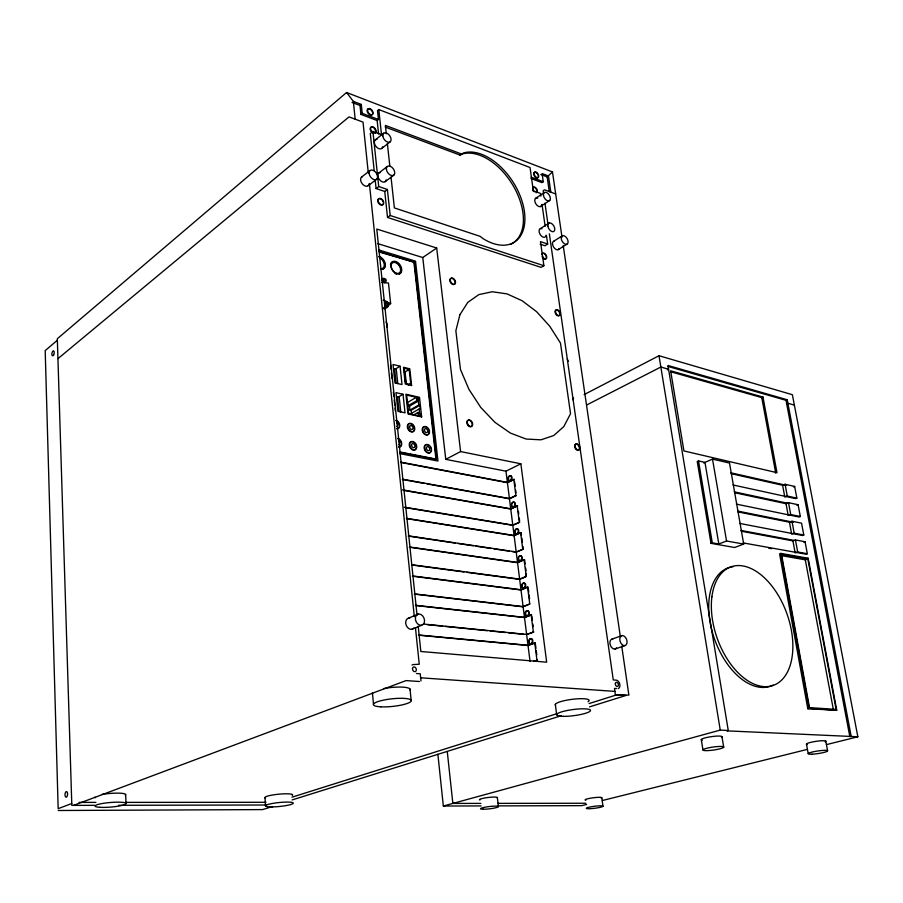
<?xml version="1.0" encoding="UTF-8"?>
<svg xmlns="http://www.w3.org/2000/svg" width="903" height="903" viewBox="0 0 903 903"><rect width="100%" height="100%" fill="white"/><g stroke="black" fill="none" stroke-linecap="round" stroke-linejoin="round"><path stroke-width="1.35" d="M383.91 308.837C391.473 307.234 388.662 300.959 383.154 300.202M388.482 305.598L384.136 308.476L384.328 307.381M573.157 399.973L573.563 397.851M410.707 383.572L409.928 384.407L406.722 383.662L405.718 382.398L404.205 368.255L409.183 369.462L410.707 383.572L408.28 385.017M94.634 805.341L71.822 805.386L57.318 338.738L346.571 92.501L552.478 171.942L547.15 176.886L540.762 174.46M57.363 340.262L45.195 350.601L58.164 808.659L71.766 803.523M540.841 196.165L540.457 193.423L533.323 190.781L530.038 167.518L378.797 109.556L377.499 110.617L378.447 119.489L377.149 120.539L360.929 114.421L360.004 105.493L361.29 104.421L353.355 101.384L346.571 92.501M57.939 358.672L349.021 116.882L363.029 122.108L368.255 172.541M360.929 114.421L362.216 113.36L361.29 104.421M378.797 109.556L381.495 134.626L372.905 131.443L370.298 133.542L374.203 170.667M375.23 139.931L383.662 133.215M381.755 148.431L390.209 141.782M361.493 177.135L369.993 170.543M378.752 173.06L387.263 166.502M368.164 185.736L376.686 179.212M375.219 180.284L376.077 188.535L378.729 186.526L387.398 189.472L390.198 215.49L387.522 217.442L384.746 191.47L387.398 189.472M385.31 181.571L393.855 175.08M385.254 127.063L460.101 155.124L463.374 153.013A51.618 31.21 57.3 0 1 523.424 206.256A51.618 31.21 57.3 0 1 483.139 238.685L480.125 236.349L394.374 207.916L391.033 177.146M379.305 252.016L414.364 262.276L436.409 459.119L399.6 451.918M422.762 257.524L436.691 248.02L460.586 451.568L445.766 459.345L422.762 257.524L377.612 243.584M550.819 192.158L548.471 175.995L542.082 173.557L543.267 181.729L541.935 182.632L530.975 178.501M535.411 198.502L544.035 192.734M384.17 307.471L386.326 306.049L388.211 305.982M387.421 305.778L390.649 303.634L388.471 283.057L381.642 282.368M384.317 307.957L388.617 305.101M540.491 206.573L549.746 200.443M540.355 228.662L549.058 223.03M546.507 235.852L547.669 244.058L544.961 245.774L540.175 244.16M553.72 241.236L562.434 235.717M558.167 249.679L566.903 244.216A4.808 2.833 59.6 0 0 565.809 236.891A4.808 2.833 59.6 0 0 561.271 238.798A4.808 2.833 59.6 0 0 566.903 244.216M547.669 244.058L540.491 241.609L543.877 265.685L541.145 267.378L387.522 217.442M394.645 369.53L400.063 366.212L402.016 384.565L394.95 382.917L393.019 364.496L400.063 366.212M404.352 372.386L409.183 369.462M396.981 397.839L403.043 394.261L405.018 412.84L397.918 411.294L395.965 392.636L403.043 394.261M407.975 405.763L416.757 400.684L416.396 397.309L407.625 402.411L407.975 405.763L409.522 406.113L418.315 401.034L418.744 405.018L409.951 410.075L409.522 406.113M409.951 410.075L411.113 410.323L419.906 405.278L420.335 409.194L419.173 408.935L410.368 413.969M413.642 414.974L418.044 412.457L419.602 412.795L419.173 408.935M460.101 155.124L461.896 154.108A51.561 31.221 57.3 0 1 514.484 188.016A51.561 31.221 57.3 0 1 511.019 244.137M584.128 394.622L658.998 355.726L792.382 394.701L857.85 736.792L826.426 744.625M586.984 404.837L660.849 367.036L668.57 369.237L667.351 369.846M445.766 459.345L505.951 471.185L520.873 463.803L546.676 662.181L420.832 651.492L418.213 626.31M400.988 462.167L507.373 482.394L514.292 479.38L507.43 482.71L400.526 462.404M516.369 495.544L509.461 498.817L427.029 483.929M402.524 489.866L510.714 508.773L517.69 505.849L510.759 509.078L403.427 490.329M670.76 371.776L761.782 397.613L762.99 397.06L776.975 472.675L683.91 450.936L670.636 370.783L762.99 397.06M668.085 366.483L786.016 400.311L787.224 399.769L851.202 736.464L857.85 736.792M519.789 522.205L512.78 525.072L404.318 507.147M513.988 524.835L518.627 522.735M786.682 403.799L787.879 403.257L794.369 405.108M406.858 518.39L514.1 535.456L520.613 532.544L521.471 535.377M406.373 518.604L514.146 535.739L521.121 532.623M711.011 543.346L712.286 542.85L718.822 544.001L704.972 462.404L698.493 460.914L697.24 461.467L711.011 543.346L734.703 547.5L743.7 544.069L729.511 463.047L712.512 459.096L703.73 462.957M522.893 546.405L523.243 549.171L516.177 551.936L408.641 535.863M523.243 549.171L516.223 552.218L512.069 551.598M409.804 547.004L517.509 562.445L524.079 559.634L526.223 576.374L519.62 579.116L411.644 564.702M409.352 547.229L517.554 562.716L524.598 559.702L525.128 563.89M408.517 618.16L418.213 614.074M525.557 576.927L519.665 579.376L466.828 572.333M411.994 629.256L421.712 625.248A5.869 4.346 67.7 0 0 422.739 615.981A5.869 4.346 67.7 0 0 415.391 617.765A5.869 4.346 67.7 0 0 421.712 625.248M412.818 575.979L520.975 589.738L527.589 587.029L529.756 603.972L523.108 606.602L414.691 593.903M412.378 576.193L521.008 589.998L528.108 587.097M731.261 473.703L782.608 485.272L785.079 484.268L794.651 486.435L796.852 498.129L795.611 498.625L733.033 484.979M793.421 486.943L794.651 486.435M796.852 498.129L787.269 496.04L784.786 497.034L782.608 485.272M734.59 492.722L786.016 503.671L788.511 502.678L798.094 504.732L800.318 516.516L799.065 517.001L736.385 504.134M796.852 505.217L798.094 504.732M415.877 605.315L524.462 617.347L531.664 614.819L524.508 617.596L415.425 605.518M789.459 515.026L790.712 514.541L800.318 516.516M717.546 544.486L726.554 541.01L743.7 544.069M737.943 511.888L789.459 522.205L791.965 521.234L801.559 523.164L803.794 535.05L802.541 535.513L739.76 523.435M803.794 535.05L794.188 533.188L791.671 534.136L789.459 522.205M527.86 634.188L533.854 631.942L526.63 634.414L423.349 624.018M73.549 805.386L406.045 680.602L419.455 681.505M741.329 531.224L792.924 540.886L795.441 539.949L805.058 541.755L807.316 553.72L806.04 554.182L743.169 542.906M803.794 542.218L805.058 541.755M418.981 635.012L528.007 645.284L535.253 642.857L528.041 645.51L418.518 635.204M780.858 553.404L779.594 553.878L807.813 708.753L836.754 710.243L808.162 558.223L780.858 553.404L809.144 708.381L836.754 710.243M807.316 553.72L797.688 551.993L795.159 552.918L792.924 540.886M806.887 558.686L808.162 558.223M781.727 555.684L805.284 559.804L807.824 558.901L836.122 709.419L833.469 710.13M533.571 661.346L537.477 660.183L533.854 661.47M611.929 639.132L621.795 635.656M615.169 648.975L625.068 645.555A5.215 3.386 70.2 0 0 625.418 637.304A5.215 3.386 70.2 0 0 619.785 638.963A5.215 3.386 70.2 0 0 625.068 645.555M616.489 688.56L614.491 688.413L615.406 694.802L628.883 695.118L621.749 646.266M291.951 797.202L556.79 713.731M589.061 703.561L617.291 694.667M292.166 799.923L561.26 715.718M589.524 706.88L625.847 695.513L615.406 694.802M272.04 806.661L262.626 809.596L58.221 810.499M437.865 754.219L443.339 806.029L720.255 730.098L728.258 730.493L667.949 365.478L787.224 399.769M728.258 730.493L726.904 730.866L851.202 736.464M807.813 708.753L809.144 708.381M586.611 804.449L581.792 805.645L497.88 805.882M602.357 800.521L807.293 749.4M384.892 282.718C390.333 277.345 376.562 276.611 384.385 282.65M443.339 806.029L481.096 805.927M480.847 803.388L452.854 803.422L447.267 751.533M497.643 803.365L585.821 803.252M118.541 805.295L266.171 805.002M79.069 802.406L95.932 802.395M125.449 802.383L265.99 802.293M836.122 709.419L809.506 707.602L781.501 554.261L807.824 558.901M420.459 677.781L614.92 691.393M416.43 673.491L420.234 673.773L420.979 680.941M427.13 624.639L442.549 626.185M445.348 626.468L487.417 630.7M490.216 630.983L505.635 632.529M508.445 632.811L523.864 634.357M414.24 594.106L523.153 606.85L529.756 603.972M386.371 301.67C383.64 301.275 384.486 305.372 386.326 306.049M412.592 565.109L464.04 571.96M526.223 576.374L526.381 573.653M408.19 536.089L455.281 543.121M458.058 543.527L473.296 545.807M476.062 546.225L491.3 548.493M494.065 548.911L509.303 551.18M405.233 507.599L511.448 525.14M768.769 548.2L771.546 548.697M402.772 479.233L509.416 498.512L515.861 495.454L513.784 479.279M402.298 479.459L424.286 483.432M740.991 530.433L794.188 540.412M399.871 452.301L421.216 456.478M422.559 456.737L434.625 459.096M399.713 453.599L437.966 461.049L415.527 261.159L378.492 249.849M737.593 511.064L793.455 522.273M460.586 451.568L520.873 463.803M734.241 491.853L787.258 503.174M418.744 405.018L419.906 405.278M416.757 400.684L418.315 401.034M730.911 472.811L786.581 485.396M416.396 397.309L406.666 395.085L408.653 413.63L418.405 415.764L418.044 412.457M378.707 251.406L414.364 262.276M436.691 248.02L376.777 229.046L417.039 615.124M390.198 215.49L543.877 265.685M376.077 188.535L384.746 191.47M555.695 193.976L544.498 189.799L543.166 190.702L543.572 193.479M461.58 154.029L385.4 125.404L386.315 133.791M362.216 113.36L378.447 119.489M531.088 177.135L543.267 181.729M352.068 102.468L360.004 105.493M386.981 301.952L390.649 303.634M567.276 358.942L568.337 361.403M786.016 400.311L849.87 736.803M805.284 559.804L833.209 708.742M785.079 484.268L787.269 496.04M788.511 502.678L790.712 514.541M791.965 521.234L794.188 533.188M795.441 539.949L797.688 551.993M786.016 503.671L788.217 515.511M825.793 741.081L827.566 750.686M761.782 397.613L775.733 473.183M806.458 743.97L808.196 753.565M712.512 459.096L726.554 541.01M698.493 460.914L712.286 542.85M722.016 736.927L723.709 747.232A10.52 1.524 -8 0 1 707.365 750.619A10.52 1.524 -8 0 1 708.923 747.752A10.52 1.524 -8 0 1 723.709 747.232M658.998 355.726L720.255 730.098M701.292 739.546L702.94 749.862M552.478 171.942L562.016 237.252M563.235 245.627L620.316 636.491M547.15 176.886L549.295 191.696M544.961 203.209L547.952 224.068M549.351 233.798L613.272 679.936L616.264 680.162A4.368 2.867 71.6 0 1 619.751 684.068A4.368 2.867 71.6 0 1 618.239 688.549M542.014 204.371L545.141 226.269M601.816 797.868L602.978 806.323A8.466 1.016 -7.3 0 1 589.704 808.716A8.466 1.016 -7.3 0 1 591.172 806.774A8.466 1.016 -7.3 0 1 602.978 806.323M555.322 704.408L556.643 714.476M514.642 482.067L515.161 486.107M515.681 490.16L516.019 492.846M518.39 511.301L518.74 514.021M519.259 518.119L519.609 520.839M521.832 538.132L522.363 542.274M525.67 568.077L526.02 570.865M528.278 588.406L528.774 592.312M529.113 594.919L529.609 598.824M531.833 616.128L532.33 620.09M532.838 624.041L533.176 626.671M535.423 644.189L535.942 648.185M536.28 650.849L536.788 654.856M517.182 505.759L519.27 522.115M520.613 532.544L522.735 549.092M531.145 614.762L533.334 631.886M534.734 642.801L536.958 660.138M505.951 471.185L507.373 482.394M507.43 482.71L510.714 508.773M510.759 509.078L514.1 535.456M514.146 535.739L517.509 562.445M517.554 562.716L520.975 589.738M521.008 589.998L524.462 617.347M524.508 617.596L528.007 645.284M528.041 645.51L530.061 661.436M497.361 797.563L498.411 806.582M413.946 262.559L435.957 459.356M387.376 143.588L389.814 165.96M411.113 410.323L411.531 414.229M377.149 120.539L378.594 134.005M372.905 131.443L378.729 186.526M390.559 365.173L390.965 369.124M391.383 373.086L391.936 378.357M393.358 392.049L393.776 396.045M394.193 400.052L394.746 405.379M395.029 408.054L395.3 410.718M369.417 183.749L414.308 616.614M415.47 627.822L419.252 664.247L413.924 664.54A4.91 3.68 69.8 0 0 412.084 665.026M353.355 101.384L355.172 119.185M410.018 689.034L411.147 700.197M373.481 704.137L372.431 692.94A19.031 3.939 -6 0 0 372.555 693.967M264.974 797.642L265.561 805.905M125.652 794.527L126.025 803.478M479.911 800.024A9.007 1.196 -6.8 0 1 488.026 797.496A9.007 1.196 -6.8 0 1 497.147 797.902M702.308 740.223A10.497 1.592 -8.1 0 1 711.124 736.69A10.497 1.592 -8.1 0 1 721.441 737.412M585.855 800.216A8.454 1.05 -7.3 0 1 593.169 797.789A8.454 1.05 -7.3 0 1 601.308 798.196M807.259 744.557A9.843 1.366 -8.5 0 1 815.94 741.352A9.843 1.366 -8.5 0 1 825.207 741.871M773.216 685.05A62.849 36.989 70.3 0 1 714.047 637.721A62.849 36.989 70.3 0 1 733.134 566.678M398.799 441.036A2.19 1.558 60.7 0 1 399.848 443.226A2.19 1.558 60.7 0 1 398.765 444.66M541.721 204.62A4.808 2.822 58.4 0 1 538.244 206.234A4.808 2.822 58.4 0 1 534.79 200.726A4.808 2.822 58.4 0 1 537.669 198.175M529.621 643.162A2.675 1.817 -84.7 0 1 530.535 638.771A2.675 1.817 -84.7 0 1 532.815 641.548A2.675 1.817 -84.7 0 1 529.971 643.591M382.601 146.805A5.362 3.341 53.9 0 1 378.605 148.555A5.362 3.341 53.9 0 1 374.418 143.08A5.362 3.341 53.9 0 1 376.969 139.434M415.572 449.344A4.515 3.183 61.1 0 1 411.125 448.926A4.515 3.183 61.1 0 1 409.398 443.486A4.515 3.183 61.1 0 1 413.247 442.041M414.94 443.441A4.515 3.183 61.1 0 1 415.583 444.411M416.046 445.495A4.515 3.183 61.1 0 1 416.035 448.588M546.078 235.164A4.831 2.867 59 0 1 542.59 236.879A4.831 2.867 59 0 1 539.102 231.36A4.831 2.867 59 0 1 542.003 228.696M413.879 628.003A5.836 4.346 67.7 0 1 406.26 625.44A5.836 4.346 67.7 0 1 409.68 618.092M522.769 583.88A2.641 1.783 -82.7 0 1 525.309 583.801A2.641 1.783 -82.7 0 1 525.094 587.514A2.641 1.783 -82.7 0 1 522.555 587.582M522.306 587.052A2.641 1.783 -82.7 0 1 522.453 584.422M383.278 203.593A3.589 2.303 54.7 0 1 380.107 204.642A3.589 2.303 54.7 0 1 377.736 200.206A3.589 2.303 54.7 0 1 380.919 199.168M382.24 200.376A3.589 2.303 54.7 0 1 383.109 202.001M559.183 248.562A4.786 2.833 59.5 0 1 553.618 247.095A4.786 2.833 59.5 0 1 554.476 241.09M538.301 176.649A3.183 1.851 58 0 1 535.795 177.53A3.183 1.851 58 0 1 533.718 173.568A3.183 1.851 58 0 1 536.224 172.687M536.811 173.173A3.183 1.851 58 0 1 537.341 173.782M537.782 174.482A3.183 1.851 58 0 1 538.278 175.961M414.093 427.39A4.504 3.149 60.5 0 1 411.271 431.905A4.504 3.149 60.5 0 1 407.332 425.968A4.504 3.149 60.5 0 1 412.197 424.534M412.987 425.347A4.504 3.149 60.5 0 1 413.63 426.318M378.763 256.791A7.1 4.707 55.7 0 1 384.802 263.834A7.1 4.707 55.7 0 1 381.472 269.444M372.465 112.22A3.567 2.19 53.2 0 1 370.907 115.121A3.567 2.19 53.2 0 1 367.318 111.735A3.567 2.19 53.2 0 1 368.887 108.845M369.587 109.015A3.567 2.19 53.2 0 1 372.115 111.396M545.773 255.481A3.217 1.93 59.4 0 1 545.48 259.082A3.217 1.93 59.4 0 1 542.195 256.994M541.789 254.149A3.217 1.93 59.4 0 1 542.996 253.291M544.193 253.698A3.217 1.93 59.4 0 1 545.322 254.77M509.506 476.152A2.574 1.704 -79.1 0 1 511.99 477.642A2.574 1.704 -79.1 0 1 509.8 480.802A2.574 1.704 -79.1 0 1 508.818 477.156M532.86 190.781A3.194 1.862 58.2 0 1 532.533 190.025M533.165 187.327A3.194 1.862 58.2 0 1 534.249 187.372M534.858 187.689A3.194 1.862 58.2 0 1 535.445 188.174M535.976 188.783A3.194 1.862 58.2 0 1 536.732 190.24M536.913 190.973A3.194 1.862 58.2 0 1 536.811 192.237M512.859 502.519A2.596 1.727 -79.9 0 1 515.263 503.445A2.596 1.727 -79.9 0 1 514.067 507.023A2.596 1.727 -79.9 0 1 511.877 505.477M511.956 504.156A2.596 1.727 -79.9 0 1 512.475 502.96M534.26 191.808A3.194 1.862 58.2 0 1 533.176 187.293A3.194 1.862 58.2 0 1 536.833 189.19A3.194 1.862 58.2 0 1 536.032 192.723M515.342 530.817A2.607 1.75 -80.8 0 1 518.141 529.181A2.607 1.75 -80.8 0 1 517.904 533.413A2.607 1.75 -80.8 0 1 515.263 532.149M542.093 254.488A3.217 1.93 59.5 0 1 545.412 254.082A3.217 1.93 59.5 0 1 546.067 258.732A3.217 1.93 59.5 0 1 542.297 255.967M386.168 179.889A5.384 3.409 54.4 0 1 382.15 181.763A5.384 3.409 54.4 0 1 377.928 176.277A5.384 3.409 54.4 0 1 380.49 172.518M372.95 132.504A3.567 2.212 53.5 0 1 370.896 127.334A3.567 2.212 53.5 0 1 375.388 128.96A3.567 2.212 53.5 0 1 374.373 133.012M396.891 422.773A2.178 1.535 60.1 0 1 397.941 424.952A2.178 1.535 60.1 0 1 396.857 426.363M372.533 132.831A3.567 2.212 53.5 0 1 370.174 129.208A3.567 2.212 53.5 0 1 371.889 127.052M372.589 127.21A3.567 2.212 53.5 0 1 373.311 127.571M374.011 128.113A3.567 2.212 53.5 0 1 375.106 133.023M520.602 555.774A2.619 1.761 -81.7 0 1 522.036 559.296A2.619 1.761 -81.7 0 1 519.09 560.278M518.841 559.747A2.619 1.761 -81.7 0 1 518.774 557.783M519.293 556.598A2.619 1.761 -81.7 0 1 519.688 556.169M396.541 274.094A7.032 4.628 56.3 0 1 395.108 273.474M390.435 264.737A7.032 4.628 56.3 0 1 398.641 264.003A7.032 4.628 56.3 0 1 399.171 274.072M579.331 447.685A3.307 2.111 64.2 0 1 577.017 450.112A3.307 2.111 64.2 0 1 574.635 445.63A3.307 2.111 64.2 0 1 577.785 444.761M578.338 445.36A3.307 2.111 64.2 0 1 579.139 446.872M559.499 312.822A3.24 1.975 60.8 0 1 557.399 315.644A3.24 1.975 60.8 0 1 555.266 310.677A3.24 1.975 60.8 0 1 559.171 312.054M471.14 421.599A3.544 2.393 61.7 0 1 471.197 426.611A3.544 2.393 61.7 0 1 467.054 423.755A3.544 2.393 61.7 0 1 469.142 420.222M469.842 420.482A3.544 2.393 61.7 0 1 470.519 420.956M616.58 647.835A5.181 3.386 70.3 0 1 610.518 645.645A5.181 3.386 70.3 0 1 612.821 639.053M369.034 184.031A5.441 3.477 54 0 1 362.622 184.235A5.441 3.477 54 0 1 362.306 176.706M431.058 450.653A4.481 3.127 61.6 0 1 426.837 452.516A4.481 3.127 61.6 0 1 424.308 446.454A4.481 3.127 61.6 0 1 428.981 445.653M430.392 447.436A4.481 3.127 61.6 0 1 430.844 448.509M383.707 688.583A19.031 3.939 -6 0 1 402.636 687.138A19.031 3.939 -6 0 1 410.03 690.073M555.559 705.209A17.067 3.194 -7.4 0 1 573.665 699.148A17.067 3.194 -7.4 0 1 588.045 701.687M265.55 798.117A13.906 2.043 -5.6 0 1 278.564 794.211A13.906 2.043 -5.6 0 1 292.222 795.464M95.526 797.688A15.475 2.37 -4.6 0 1 94.815 797.135M101.971 794.448A15.475 2.37 -4.6 0 1 119.185 793.161A15.475 2.37 -4.6 0 1 125.235 795.171M426.092 427.085A4.459 3.104 61 0 1 428.553 434.083A4.459 3.104 61 0 1 422.694 431.95A4.459 3.104 61 0 1 425.178 426.758M379.181 256.486A7.111 4.707 55.8 0 1 385.355 264.365A7.111 4.707 55.8 0 1 380.479 268.947M396.248 420.279A4.549 3.206 60.1 0 1 399.769 425.087A4.549 3.206 60.1 0 1 397.117 428.575M385.987 322.134A4.492 3.059 57.1 0 1 387.048 327.112M399.228 426.871A4.549 3.206 60.1 0 1 396.665 428.835M395.807 420.538A4.549 3.206 60.1 0 1 398.325 422.638M398.889 423.676A4.549 3.206 60.1 0 1 399.239 424.782M401.225 444.648A4.56 3.228 60.7 0 1 399.024 447.12M398.178 438.982A4.56 3.228 60.7 0 1 401 442.47M397.681 438.406A4.56 3.228 60.7 0 1 401.688 443.339A4.56 3.228 60.7 0 1 398.562 446.838M380.118 258.123A6.219 4.12 55.7 0 1 384.249 264.455A6.219 4.12 55.7 0 1 381.213 268.642M67.567 793.839L67.544 794.572A2.811 1.264 -86.3 0 1 65.558 796.864A2.811 1.264 -86.3 0 1 65.648 792.145A2.811 1.264 -86.3 0 1 67.567 793.839M459.909 314.695L455.857 330.78L460.485 369.519L468.917 389.306L480.701 407.355L494.912 422.311L510.466 433.113L526.178 439.05L540.953 439.817L553.765 435.517L563.822 426.577L570.538 413.709L560.481 343.084L549.724 326.197L536.687 311.772L522.16 300.755L507.034 293.893L492.27 291.748L478.872 294.592L467.799 302.381L459.909 314.695M400.751 411.723L399.058 411.362L397.523 396.722L399.205 397.106L400.751 411.723M420.708 416.26L419.161 415.922L418.879 413.382L420.437 413.721L420.708 416.26M421.656 416.926L408.021 413.946L405.91 394.216L419.511 397.331L421.656 416.926M418.89 400.401L417.31 400.04L417.017 397.455L418.597 397.817L418.89 400.401M411.599 385.525L405.266 384.035L403.472 367.273L409.781 368.819L411.599 385.525M397.771 383.493L396.09 383.098L394.577 368.638L396.248 369.045L397.771 383.493M406.169 382.229L405.515 382.071L404.555 373.131L405.221 373.3L406.169 382.229M483.365 809.246A9.03 1.151 -6.8 0 0 498.196 806.91A9.03 1.151 -6.8 0 0 486.807 806.887A9.03 1.151 -6.8 0 0 483.365 809.246M812.079 754.186A9.865 1.309 -8.4 0 0 827.6 751.025A9.865 1.309 -8.4 0 0 814.032 751.635A9.865 1.309 -8.4 0 0 812.079 754.186M711.891 596.849A62.95 36.967 70.3 0 0 766.433 686.664A62.95 36.967 70.3 0 0 777.98 594.84A62.95 36.967 70.3 0 0 711.891 596.849M547.861 226.111A4.854 2.867 59.1 0 0 553.562 231.597A4.854 2.867 59.1 0 0 552.489 224.237A4.854 2.867 59.1 0 0 547.861 226.111M543.448 195.33A4.831 2.811 58.5 0 0 549.126 200.85A4.831 2.811 58.5 0 0 548.065 193.592A4.831 2.811 58.5 0 0 543.448 195.33M531.686 643.139A2.675 1.817 -84.7 0 0 531.111 638.669A2.675 1.817 -84.7 0 0 528.695 641.909A2.675 1.817 -84.7 0 0 531.686 643.139M615.349 683.74A2.178 1.434 71.6 0 0 617.562 686.472A2.178 1.434 71.6 0 0 617.72 682.973A2.178 1.434 71.6 0 0 615.349 683.74M412.513 668.547A2.449 1.84 69.8 0 0 415.143 671.64A2.449 1.84 69.8 0 0 415.583 667.712A2.449 1.84 69.8 0 0 412.513 668.547M382.793 135.992A5.395 3.341 54 0 0 389.441 142.2A5.395 3.341 54 0 0 388.561 134.333A5.395 3.341 54 0 0 382.793 135.992M378.154 200.669A3.589 2.303 54.7 0 0 382.612 204.721A3.589 2.303 54.7 0 0 382.037 199.371A3.589 2.303 54.7 0 0 378.154 200.669M528.12 615.135A2.653 1.806 -83.7 0 0 527.544 610.71A2.653 1.806 -83.7 0 0 525.151 613.972A2.653 1.806 -83.7 0 0 528.12 615.135M528.627 615.191A2.653 1.806 -83.7 0 0 528.063 610.767A2.653 1.806 -83.7 0 0 525.67 614.029A2.653 1.806 -83.7 0 0 528.627 615.191M411.542 445.314A2.167 1.524 61.1 0 0 414.251 447.561A2.167 1.524 61.1 0 0 413.879 444.073A2.167 1.524 61.1 0 0 411.542 445.314M524.587 587.447A2.641 1.783 -82.7 0 0 524.022 583.078A2.641 1.783 -82.7 0 0 521.652 586.363A2.641 1.783 -82.7 0 0 524.587 587.447M53.672 354.823A2.528 1.072 -79.4 0 0 53.548 350.849A2.528 1.072 -79.4 0 0 51.889 354.292A2.528 1.072 -79.4 0 0 53.672 354.823M386.394 169.346A5.418 3.398 54.5 0 0 393.076 175.521A5.418 3.398 54.5 0 0 392.195 167.529A5.418 3.398 54.5 0 0 386.394 169.346M534.158 173.952A3.183 1.84 58 0 0 537.906 177.62A3.183 1.84 58 0 0 537.229 172.868A3.183 1.84 58 0 0 534.158 173.952M367.566 110.595A3.567 2.19 53.3 0 0 371.957 114.737A3.567 2.19 53.3 0 0 371.404 109.59A3.567 2.19 53.3 0 0 367.566 110.595M383.132 280.088A1.287 0.858 56.2 0 0 384.746 281.499A1.287 0.858 56.2 0 0 384.543 279.535A1.287 0.858 56.2 0 0 383.132 280.088M521.099 560.086A2.619 1.761 -81.7 0 0 520.546 555.763A2.619 1.761 -81.7 0 0 518.187 559.059A2.619 1.761 -81.7 0 0 521.099 560.086M385.604 303.69A1.287 0.869 56.8 0 0 387.218 305.101A1.287 0.869 56.8 0 0 387.015 303.115A1.287 0.869 56.8 0 0 385.604 303.69M272.593 806.898A13.929 1.975 -5.7 0 0 293.283 803.128A13.929 1.975 -5.7 0 0 272.379 803.467A13.929 1.975 -5.7 0 0 272.593 806.898M575.076 445.653A3.319 2.111 64.2 0 0 578.484 450.044A3.319 2.111 64.2 0 0 578.789 445.123A3.319 2.111 64.2 0 0 575.076 445.653M449.863 280.664A3.465 2.224 58 0 0 454.107 284.49A3.465 2.224 58 0 0 453.453 279.174A3.465 2.224 58 0 0 449.863 280.664M426.408 448.306A2.145 1.501 61.6 0 0 429.094 450.518A2.145 1.501 61.6 0 0 428.711 447.075A2.145 1.501 61.6 0 0 426.408 448.306M424.613 447.911A4.481 3.127 61.6 0 0 430.167 452.584A4.481 3.127 61.6 0 0 429.422 445.405A4.481 3.127 61.6 0 0 424.613 447.911M409.714 444.953A4.515 3.183 61.1 0 0 415.369 449.626A4.515 3.183 61.1 0 0 414.579 442.368A4.515 3.183 61.1 0 0 409.714 444.953M424.433 430.279A2.145 1.49 61 0 0 427.096 432.514A2.145 1.49 61 0 0 426.713 429.083A2.145 1.49 61 0 0 424.433 430.279M409.578 426.859A2.167 1.513 60.5 0 0 412.084 429.489A2.167 1.513 60.5 0 0 412.152 426.171A2.167 1.513 60.5 0 0 409.578 426.859M380.818 706.835A19.076 3.815 -6.1 0 0 411.158 701.202A19.076 3.815 -6.1 0 0 385.062 699.814A19.076 3.815 -6.1 0 0 380.818 706.835M563.664 716.361A17.101 3.093 -7.4 0 0 590.427 710.785A17.101 3.093 -7.4 0 0 566.553 710.627A17.101 3.093 -7.4 0 0 563.664 716.361M407.772 426.78A4.504 3.149 60.5 0 0 413.416 431.465A4.504 3.149 60.5 0 0 412.626 424.275A4.504 3.149 60.5 0 0 407.772 426.78M422.638 429.907A4.459 3.104 61 0 0 428.191 434.557A4.459 3.104 61 0 0 427.401 427.412A4.459 3.104 61 0 0 422.638 429.907M99.973 807.316A15.509 2.291 -4.7 0 0 125.619 804.11A15.509 2.291 -4.7 0 0 106.136 802.936A15.509 2.291 -4.7 0 0 99.973 807.316M369.09 173.421A5.474 3.477 54.1 0 0 375.885 179.652A5.474 3.477 54.1 0 0 375.016 171.57A5.474 3.477 54.1 0 0 369.09 173.421M390.852 266.024A7.032 4.628 56.3 0 0 399.6 273.778A7.032 4.628 56.3 0 0 398.415 263.078A7.032 4.628 56.3 0 0 390.852 266.024M517.645 533.03A2.607 1.75 -80.8 0 0 517.103 528.763A2.607 1.75 -80.8 0 0 514.755 532.07A2.607 1.75 -80.8 0 0 517.645 533.03M450.304 280.381A3.465 2.224 58 0 0 454.536 284.208A3.465 2.224 58 0 0 453.893 278.892A3.465 2.224 58 0 0 450.304 280.381M391.112 266.509A6.152 4.052 56.3 0 0 398.765 273.304A6.152 4.052 56.3 0 0 397.726 263.936A6.152 4.052 56.3 0 0 391.112 266.509M467.325 422.66A3.544 2.393 61.7 0 0 471.659 426.363A3.544 2.393 61.7 0 0 470.971 420.696A3.544 2.393 61.7 0 0 467.325 422.66M510.872 479.832A2.585 1.704 -79.1 0 0 510.33 475.667A2.585 1.704 -79.1 0 0 508.028 479.008A2.585 1.704 -79.1 0 0 510.872 479.832M514.236 506.278A2.596 1.727 -79.9 0 0 513.694 502.057A2.596 1.727 -79.9 0 0 511.369 505.387A2.596 1.727 -79.9 0 0 514.236 506.278M555.526 311.964A3.24 1.975 60.8 0 0 559.341 315.508A3.24 1.975 60.8 0 0 558.618 310.474A3.24 1.975 60.8 0 0 555.526 311.964"/></g></svg>
